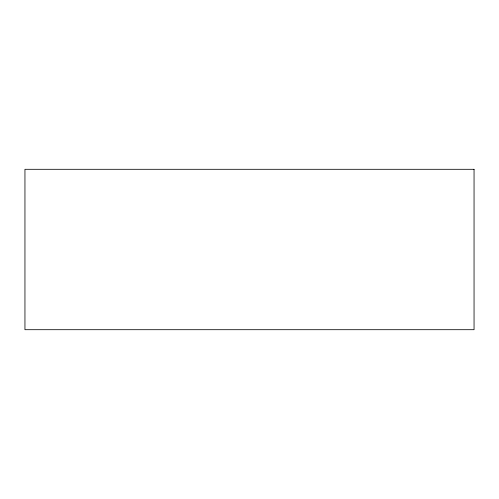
<?xml version="1.0" encoding="UTF-8"?>
<svg xmlns="http://www.w3.org/2000/svg" width="499" height="499" viewBox="0 0 499 499"><rect width="100%" height="100%" fill="white"/><g stroke="black" fill="none" stroke-linecap="round" stroke-linejoin="round"><path stroke-width="0.75" d="M474.05 169.304L24.95 169.304L24.95 329.696L474.05 329.696L474.05 169.304"/></g></svg>
